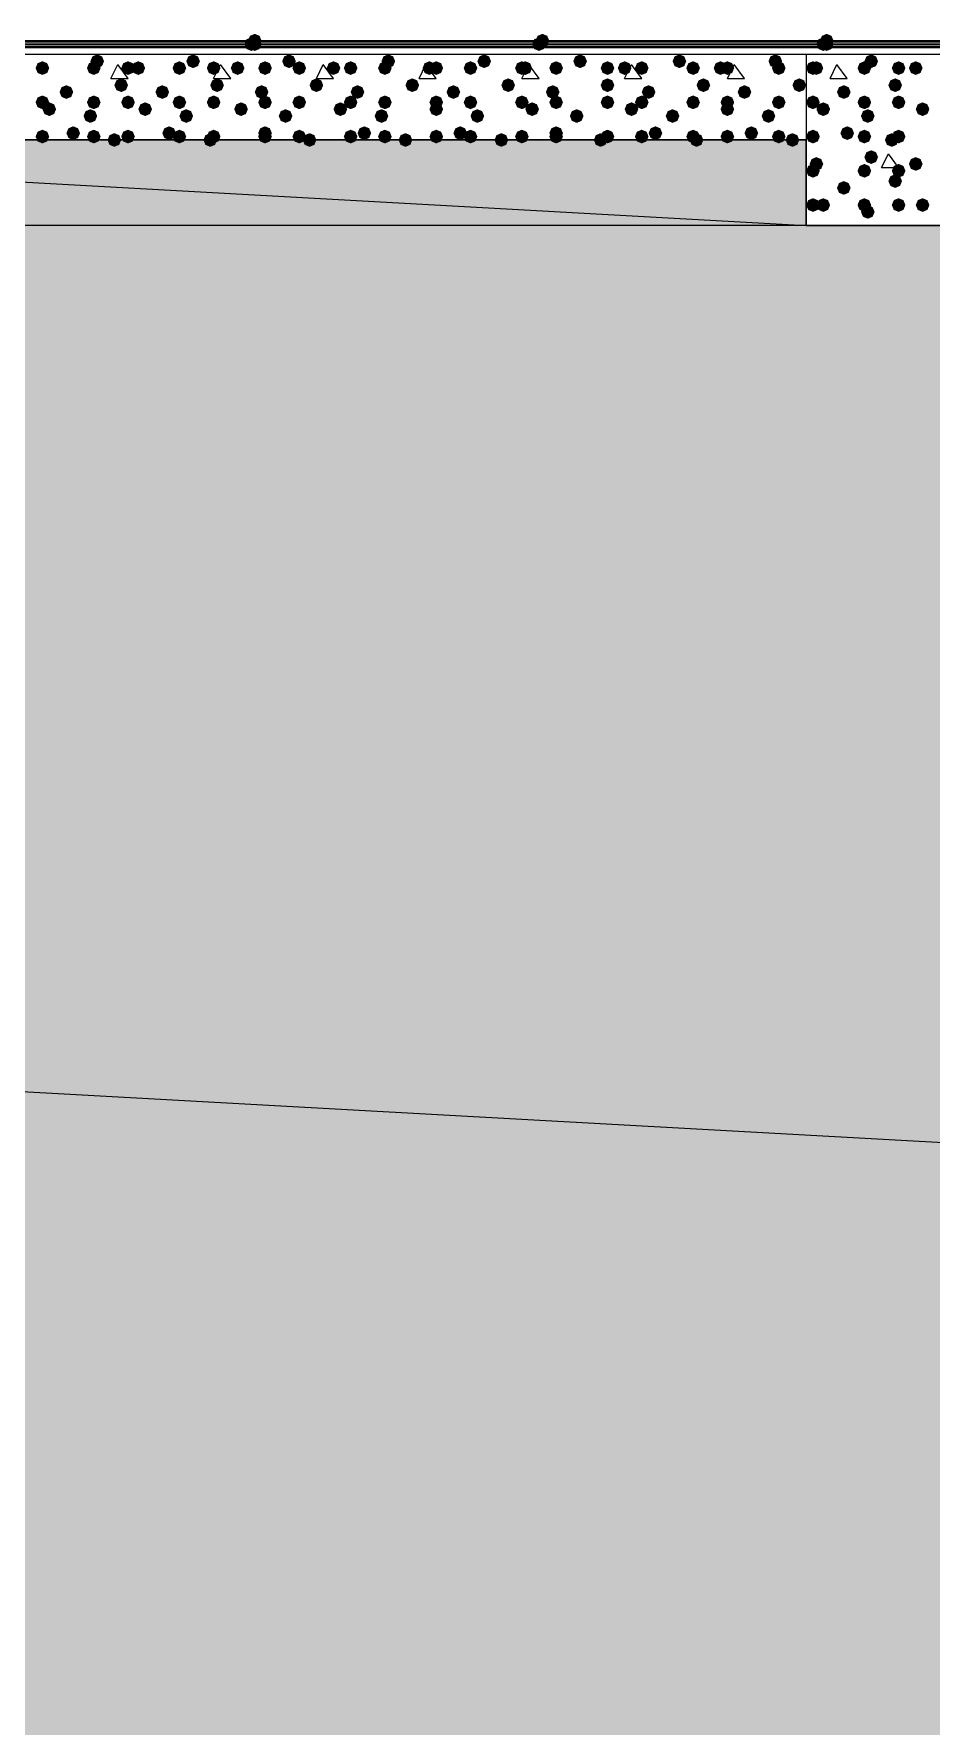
# Model space of a CAD drawing. Header units: millimetres. Extents: x 0 to 420, y 0 to 297.
# Drawn here: x 227.73 to 238.82, y 205.52 to 226.44 of the extents above; entities that cross this region are included whole.
import ezdxf

# ---------------------------------------------------------------- set-up
doc = ezdxf.new("R2010")
doc.units = ezdxf.units.MM
doc.layers.get('0').update_dxf_attribs({"linetype": 'CONTINUOUS'})

msp = doc.modelspace()

# ---------------------------------------------------------------- hatches: boundary and pattern name
at = {"true_color": 0x0000fe}
for points in [[(230.505, 226.314), (230.480129, 226.254204), (230.420333, 226.229333), (230.360538, 226.254204), (230.335667, 226.314), (230.360537, 226.373796), (230.420333, 226.398667), (230.480129, 226.373796)], [(230.505, 226.314), (230.480129, 226.254204), (230.420333, 226.229333), (230.360538, 226.254204), (230.335667, 226.314), (230.360537, 226.373796), (230.420333, 226.398667), (230.480129, 226.373796)], [(230.547333, 226.356333), (230.522462, 226.296537), (230.462667, 226.271667), (230.402871, 226.296537), (230.378, 226.356333), (230.402871, 226.416129), (230.462667, 226.441), (230.522462, 226.416129)], [(230.547333, 226.314), (230.522462, 226.254204), (230.462667, 226.229333), (230.402871, 226.254204), (230.378, 226.314), (230.402871, 226.373796), (230.462667, 226.398667), (230.522462, 226.373796)], [(234.061, 226.314), (234.036129, 226.254204), (233.976333, 226.229333), (233.916538, 226.254204), (233.891667, 226.314), (233.916537, 226.373796), (233.976333, 226.398667), (234.036129, 226.373796)], [(234.061, 226.314), (234.036129, 226.254204), (233.976333, 226.229333), (233.916538, 226.254204), (233.891667, 226.314), (233.916537, 226.373796), (233.976333, 226.398667), (234.036129, 226.373796)], [(234.061, 226.314), (234.036129, 226.254204), (233.976333, 226.229333), (233.916538, 226.254204), (233.891667, 226.314), (233.916537, 226.373796), (233.976333, 226.398667), (234.036129, 226.373796)], [(234.103333, 226.356333), (234.078463, 226.296537), (234.018667, 226.271667), (233.958871, 226.296537), (233.934, 226.356333), (233.958871, 226.416129), (234.018667, 226.441), (234.078462, 226.416129)], [(237.574667, 226.314), (237.549796, 226.254204), (237.49, 226.229333), (237.430204, 226.254204), (237.405333, 226.314), (237.430204, 226.373796), (237.49, 226.398667), (237.549796, 226.373796)], [(237.617, 226.356333), (237.592129, 226.296537), (237.532333, 226.271667), (237.472537, 226.296537), (237.447667, 226.356333), (237.472537, 226.416129), (237.532333, 226.441), (237.592129, 226.416129)], [(237.617, 226.314), (237.592129, 226.254204), (237.532333, 226.229333), (237.472537, 226.254204), (237.447667, 226.314), (237.472537, 226.373796), (237.532333, 226.398667), (237.592129, 226.373796)], [(237.617, 226.314), (237.592129, 226.254204), (237.532333, 226.229333), (237.472537, 226.254204), (237.447667, 226.314), (237.472537, 226.373796), (237.532333, 226.398667), (237.592129, 226.373796)]]:
    msp.add_hatch(color=0, dxfattribs=at).paths.add_polyline_path(points, flags=0)
at = {"true_color": 0x000007}
h = msp.add_hatch(color=0, dxfattribs=at)
h.paths.add_polyline_path([(32.342667, 226.271667), (32.342667, 226.314)], flags=0)
h.paths.add_polyline_path([(32.342667, 226.271667), (32.342667, 226.314), (380.788333, 226.271667)], flags=0)
h.paths.add_polyline_path([(32.342667, 226.314), (380.788333, 226.271667), (380.788333, 226.314)], flags=0)
at = {"true_color": 0x000008}
for points in [[(228.6, 226.102333), (228.575129, 226.042537), (228.515333, 226.017667), (228.455537, 226.042537), (228.430667, 226.102333), (228.455537, 226.162129), (228.515333, 226.187), (228.575129, 226.162129)], [(229.785333, 226.102333), (229.760462, 226.042537), (229.700667, 226.017667), (229.640871, 226.042537), (229.616, 226.102333), (229.640871, 226.162129), (229.700667, 226.187), (229.760462, 226.162129)], [(230.970667, 226.102333), (230.945796, 226.042537), (230.886, 226.017667), (230.826204, 226.042537), (230.801333, 226.102333), (230.826204, 226.162129), (230.886, 226.187), (230.945796, 226.162129)], [(232.198333, 226.102333), (232.173463, 226.042537), (232.113667, 226.017667), (232.053871, 226.042537), (232.029, 226.102333), (232.053871, 226.162129), (232.113667, 226.187), (232.173462, 226.162129)], [(233.383667, 226.102333), (233.358796, 226.042537), (233.299, 226.017667), (233.239204, 226.042537), (233.214333, 226.102333), (233.239204, 226.162129), (233.299, 226.187), (233.358796, 226.162129)], [(234.569, 226.102333), (234.544129, 226.042537), (234.484333, 226.017667), (234.424537, 226.042537), (234.399667, 226.102333), (234.424537, 226.162129), (234.484333, 226.187), (234.544129, 226.162129)], [(235.796667, 226.102333), (235.771796, 226.042537), (235.712, 226.017667), (235.652204, 226.042537), (235.627333, 226.102333), (235.652204, 226.162129), (235.712, 226.187), (235.771796, 226.162129)], [(236.982, 226.102333), (236.957129, 226.042537), (236.897333, 226.017667), (236.837538, 226.042537), (236.812667, 226.102333), (236.837537, 226.162129), (236.897333, 226.187), (236.957129, 226.162129)], [(227.922667, 226.017667), (227.897796, 225.957871), (227.838, 225.933), (227.778204, 225.957871), (227.753333, 226.017667), (227.778204, 226.077462), (227.838, 226.102333), (227.897796, 226.077463)], [(227.922667, 226.017667), (227.897796, 225.957871), (227.838, 225.933), (227.778204, 225.957871), (227.753333, 226.017667), (227.778204, 226.077462), (227.838, 226.102333), (227.897796, 226.077463)], [(228.557667, 226.017667), (228.532796, 225.957871), (228.473, 225.933), (228.413204, 225.957871), (228.388333, 226.017667), (228.413204, 226.077462), (228.473, 226.102333), (228.532796, 226.077463)], [(228.981, 226.017667), (228.956129, 225.957871), (228.896333, 225.933), (228.836538, 225.957871), (228.811667, 226.017667), (228.836537, 226.077462), (228.896333, 226.102333), (228.956129, 226.077463)], [(229.108, 226.017667), (229.083129, 225.957871), (229.023333, 225.933), (228.963538, 225.957871), (228.938667, 226.017667), (228.963537, 226.077462), (229.023333, 226.102333), (229.083129, 226.077463)], [(229.616, 226.017667), (229.591129, 225.957871), (229.531333, 225.933), (229.471538, 225.957871), (229.446667, 226.017667), (229.471537, 226.077462), (229.531333, 226.102333), (229.591129, 226.077463)], [(230.039333, 226.017667), (230.014462, 225.957871), (229.954667, 225.933), (229.894871, 225.957871), (229.87, 226.017667), (229.894871, 226.077462), (229.954667, 226.102333), (230.014462, 226.077463)], [(230.335667, 226.017667), (230.310796, 225.957871), (230.251, 225.933), (230.191204, 225.957871), (230.166333, 226.017667), (230.191204, 226.077462), (230.251, 226.102333), (230.310796, 226.077463)], [(230.674333, 226.017667), (230.649463, 225.957871), (230.589667, 225.933), (230.529871, 225.957871), (230.505, 226.017667), (230.529871, 226.077462), (230.589667, 226.102333), (230.649462, 226.077463)], [(231.097667, 226.017667), (231.072796, 225.957871), (231.013, 225.933), (230.953204, 225.957871), (230.928333, 226.017667), (230.953204, 226.077462), (231.013, 226.102333), (231.072796, 226.077463)], [(231.521, 226.017667), (231.496129, 225.957871), (231.436333, 225.933), (231.376538, 225.957871), (231.351667, 226.017667), (231.376537, 226.077462), (231.436333, 226.102333), (231.496129, 226.077463)], [(231.732667, 226.017667), (231.707796, 225.957871), (231.648, 225.933), (231.588204, 225.957871), (231.563333, 226.017667), (231.588204, 226.077462), (231.648, 226.102333), (231.707796, 226.077463)], [(232.156, 226.017667), (232.131129, 225.957871), (232.071333, 225.933), (232.011538, 225.957871), (231.986667, 226.017667), (232.011537, 226.077462), (232.071333, 226.102333), (232.131129, 226.077463)], [(232.706333, 226.017667), (232.681462, 225.957871), (232.621667, 225.933), (232.561871, 225.957871), (232.537, 226.017667), (232.561871, 226.077462), (232.621667, 226.102333), (232.681462, 226.077463)], [(232.791, 226.017667), (232.766129, 225.957871), (232.706333, 225.933), (232.646538, 225.957871), (232.621667, 226.017667), (232.646537, 226.077462), (232.706333, 226.102333), (232.766129, 226.077463)], [(233.214333, 226.017667), (233.189462, 225.957871), (233.129667, 225.933), (233.069871, 225.957871), (233.045, 226.017667), (233.069871, 226.077462), (233.129667, 226.102333), (233.189462, 226.077463)], [(233.849333, 226.017667), (233.824462, 225.957871), (233.764667, 225.933), (233.704871, 225.957871), (233.68, 226.017667), (233.704871, 226.077462), (233.764667, 226.102333), (233.824462, 226.077463)], [(233.891667, 226.017667), (233.866796, 225.957871), (233.807, 225.933), (233.747204, 225.957871), (233.722333, 226.017667), (233.747204, 226.077462), (233.807, 226.102333), (233.866796, 226.077463)], [(234.272667, 226.017667), (234.247796, 225.957871), (234.188, 225.933), (234.128204, 225.957871), (234.103333, 226.017667), (234.128204, 226.077462), (234.188, 226.102333), (234.247796, 226.077463)], [(234.907667, 226.017667), (234.882796, 225.957871), (234.823, 225.933), (234.763204, 225.957871), (234.738333, 226.017667), (234.763204, 226.077462), (234.823, 226.102333), (234.882796, 226.077463)], [(235.119333, 226.017667), (235.094462, 225.957871), (235.034667, 225.933), (234.974871, 225.957871), (234.95, 226.017667), (234.974871, 226.077462), (235.034667, 226.102333), (235.094462, 226.077463)], [(235.331, 226.017667), (235.306129, 225.957871), (235.246333, 225.933), (235.186538, 225.957871), (235.161667, 226.017667), (235.186537, 226.077462), (235.246333, 226.102333), (235.306129, 226.077463)], [(235.966, 226.017667), (235.941129, 225.957871), (235.881333, 225.933), (235.821538, 225.957871), (235.796667, 226.017667), (235.821537, 226.077462), (235.881333, 226.102333), (235.941129, 226.077463)], [(236.304667, 226.017667), (236.279796, 225.957871), (236.22, 225.933), (236.160204, 225.957871), (236.135333, 226.017667), (236.160204, 226.077462), (236.22, 226.102333), (236.279796, 226.077463)], [(236.389333, 226.017667), (236.364463, 225.957871), (236.304667, 225.933), (236.244871, 225.957871), (236.22, 226.017667), (236.244871, 226.077462), (236.304667, 226.102333), (236.364462, 226.077463)], [(237.024333, 226.017667), (236.999462, 225.957871), (236.939667, 225.933), (236.879871, 225.957871), (236.855, 226.017667), (236.879871, 226.077462), (236.939667, 226.102333), (236.999462, 226.077463)], [(228.219, 225.721333), (228.194129, 225.661537), (228.134333, 225.636667), (228.074538, 225.661537), (228.049667, 225.721333), (228.074537, 225.781129), (228.134333, 225.806), (228.194129, 225.781129)], [(228.896333, 225.806), (228.871462, 225.746204), (228.811667, 225.721333), (228.751871, 225.746204), (228.727, 225.806), (228.751871, 225.865796), (228.811667, 225.890667), (228.871462, 225.865796)], [(229.404333, 225.721333), (229.379462, 225.661537), (229.319667, 225.636667), (229.259871, 225.661537), (229.235, 225.721333), (229.259871, 225.781129), (229.319667, 225.806), (229.379462, 225.781129)], [(230.081667, 225.806), (230.056796, 225.746204), (229.997, 225.721333), (229.937204, 225.746204), (229.912333, 225.806), (229.937204, 225.865796), (229.997, 225.890667), (230.056796, 225.865796)], [(230.632, 225.721333), (230.607129, 225.661537), (230.547333, 225.636667), (230.487537, 225.661537), (230.462667, 225.721333), (230.487537, 225.781129), (230.547333, 225.806), (230.607129, 225.781129)], [(231.309333, 225.806), (231.284463, 225.746204), (231.224667, 225.721333), (231.164871, 225.746204), (231.14, 225.806), (231.164871, 225.865796), (231.224667, 225.890667), (231.284462, 225.865796)], [(231.817333, 225.721333), (231.792463, 225.661537), (231.732667, 225.636667), (231.672871, 225.661537), (231.648, 225.721333), (231.672871, 225.781129), (231.732667, 225.806), (231.792462, 225.781129)], [(232.494667, 225.806), (232.469796, 225.746204), (232.41, 225.721333), (232.350204, 225.746204), (232.325333, 225.806), (232.350204, 225.865796), (232.41, 225.890667), (232.469796, 225.865796)], [(233.002667, 225.721333), (232.977796, 225.661537), (232.918, 225.636667), (232.858204, 225.661537), (232.833333, 225.721333), (232.858204, 225.781129), (232.918, 225.806), (232.977796, 225.781129)], [(233.68, 225.806), (233.655129, 225.746204), (233.595333, 225.721333), (233.535538, 225.746204), (233.510667, 225.806), (233.535537, 225.865796), (233.595333, 225.890667), (233.655129, 225.865796)], [(234.230333, 225.721333), (234.205462, 225.661537), (234.145667, 225.636667), (234.085871, 225.661537), (234.061, 225.721333), (234.085871, 225.781129), (234.145667, 225.806), (234.205462, 225.781129)], [(234.907667, 225.806), (234.882796, 225.746204), (234.823, 225.721333), (234.763204, 225.746204), (234.738333, 225.806), (234.763204, 225.865796), (234.823, 225.890667), (234.882796, 225.865796)], [(235.415667, 225.721333), (235.390796, 225.661537), (235.331, 225.636667), (235.271204, 225.661537), (235.246333, 225.721333), (235.271204, 225.781129), (235.331, 225.806), (235.390796, 225.781129)], [(236.093, 225.806), (236.068129, 225.746204), (236.008333, 225.721333), (235.948537, 225.746204), (235.923667, 225.806), (235.948537, 225.865796), (236.008333, 225.890667), (236.068129, 225.865796)], [(236.601, 225.721333), (236.576129, 225.661537), (236.516333, 225.636667), (236.456538, 225.661537), (236.431667, 225.721333), (236.456537, 225.781129), (236.516333, 225.806), (236.576129, 225.781129)], [(237.278333, 225.806), (237.253462, 225.746204), (237.193667, 225.721333), (237.133871, 225.746204), (237.109, 225.806), (237.133871, 225.865796), (237.193667, 225.890667), (237.253462, 225.865796)], [(227.922667, 225.594333), (227.897796, 225.534538), (227.838, 225.509667), (227.778204, 225.534538), (227.753333, 225.594333), (227.778204, 225.654129), (227.838, 225.679), (227.897796, 225.654129)], [(228.007333, 225.509667), (227.982463, 225.449871), (227.922667, 225.425), (227.862871, 225.449871), (227.838, 225.509667), (227.862871, 225.569462), (227.922667, 225.594333), (227.982462, 225.569463)], [(228.557667, 225.594333), (228.532796, 225.534538), (228.473, 225.509667), (228.413204, 225.534538), (228.388333, 225.594333), (228.413204, 225.654129), (228.473, 225.679), (228.532796, 225.654129)], [(228.981, 225.594333), (228.956129, 225.534538), (228.896333, 225.509667), (228.836538, 225.534538), (228.811667, 225.594333), (228.836537, 225.654129), (228.896333, 225.679), (228.956129, 225.654129)], [(229.192667, 225.509667), (229.167796, 225.449871), (229.108, 225.425), (229.048204, 225.449871), (229.023333, 225.509667), (229.048204, 225.569462), (229.108, 225.594333), (229.167796, 225.569463)], [(229.616, 225.594333), (229.591129, 225.534538), (229.531333, 225.509667), (229.471538, 225.534538), (229.446667, 225.594333), (229.471537, 225.654129), (229.531333, 225.679), (229.591129, 225.654129)], [(230.039333, 225.594333), (230.014462, 225.534538), (229.954667, 225.509667), (229.894871, 225.534538), (229.87, 225.594333), (229.894871, 225.654129), (229.954667, 225.679), (230.014462, 225.654129)], [(230.378, 225.509667), (230.353129, 225.449871), (230.293333, 225.425), (230.233538, 225.449871), (230.208667, 225.509667), (230.233537, 225.569462), (230.293333, 225.594333), (230.353129, 225.569463)], [(230.674333, 225.594333), (230.649463, 225.534538), (230.589667, 225.509667), (230.529871, 225.534538), (230.505, 225.594333), (230.529871, 225.654129), (230.589667, 225.679), (230.649462, 225.654129)], [(231.097667, 225.594333), (231.072796, 225.534538), (231.013, 225.509667), (230.953204, 225.534538), (230.928333, 225.594333), (230.953204, 225.654129), (231.013, 225.679), (231.072796, 225.654129)], [(231.605667, 225.509667), (231.580796, 225.449871), (231.521, 225.425), (231.461204, 225.449871), (231.436333, 225.509667), (231.461204, 225.569462), (231.521, 225.594333), (231.580796, 225.569463)], [(231.732667, 225.594333), (231.707796, 225.534538), (231.648, 225.509667), (231.588204, 225.534538), (231.563333, 225.594333), (231.588204, 225.654129), (231.648, 225.679), (231.707796, 225.654129)], [(232.156, 225.594333), (232.131129, 225.534538), (232.071333, 225.509667), (232.011538, 225.534538), (231.986667, 225.594333), (232.011537, 225.654129), (232.071333, 225.679), (232.131129, 225.654129)], [(232.791, 225.594333), (232.766129, 225.534538), (232.706333, 225.509667), (232.646538, 225.534538), (232.621667, 225.594333), (232.646537, 225.654129), (232.706333, 225.679), (232.766129, 225.654129)], [(232.791, 225.509667), (232.766129, 225.449871), (232.706333, 225.425), (232.646538, 225.449871), (232.621667, 225.509667), (232.646537, 225.569462), (232.706333, 225.594333), (232.766129, 225.569463)], [(233.214333, 225.594333), (233.189462, 225.534538), (233.129667, 225.509667), (233.069871, 225.534538), (233.045, 225.594333), (233.069871, 225.654129), (233.129667, 225.679), (233.189462, 225.654129)], [(233.849333, 225.594333), (233.824462, 225.534538), (233.764667, 225.509667), (233.704871, 225.534538), (233.68, 225.594333), (233.704871, 225.654129), (233.764667, 225.679), (233.824462, 225.654129)], [(233.976333, 225.509667), (233.951462, 225.449871), (233.891667, 225.425), (233.831871, 225.449871), (233.807, 225.509667), (233.831871, 225.569462), (233.891667, 225.594333), (233.951462, 225.569463)], [(234.272667, 225.594333), (234.247796, 225.534538), (234.188, 225.509667), (234.128204, 225.534538), (234.103333, 225.594333), (234.128204, 225.654129), (234.188, 225.679), (234.247796, 225.654129)], [(234.907667, 225.594333), (234.882796, 225.534538), (234.823, 225.509667), (234.763204, 225.534538), (234.738333, 225.594333), (234.763204, 225.654129), (234.823, 225.679), (234.882796, 225.654129)], [(235.204, 225.509667), (235.179129, 225.449871), (235.119333, 225.425), (235.059538, 225.449871), (235.034667, 225.509667), (235.059537, 225.569462), (235.119333, 225.594333), (235.179129, 225.569463)], [(235.331, 225.594333), (235.306129, 225.534538), (235.246333, 225.509667), (235.186538, 225.534538), (235.161667, 225.594333), (235.186537, 225.654129), (235.246333, 225.679), (235.306129, 225.654129)], [(235.966, 225.594333), (235.941129, 225.534538), (235.881333, 225.509667), (235.821538, 225.534538), (235.796667, 225.594333), (235.821537, 225.654129), (235.881333, 225.679), (235.941129, 225.654129)], [(236.389333, 225.594333), (236.364463, 225.534538), (236.304667, 225.509667), (236.244871, 225.534538), (236.22, 225.594333), (236.244871, 225.654129), (236.304667, 225.679), (236.364462, 225.654129)], [(236.389333, 225.509667), (236.364463, 225.449871), (236.304667, 225.425), (236.244871, 225.449871), (236.22, 225.509667), (236.244871, 225.569462), (236.304667, 225.594333), (236.364462, 225.569463)], [(237.024333, 225.594333), (236.999462, 225.534538), (236.939667, 225.509667), (236.879871, 225.534538), (236.855, 225.594333), (236.879871, 225.654129), (236.939667, 225.679), (236.999462, 225.654129)], [(228.515333, 225.425), (228.490462, 225.365204), (228.430667, 225.340333), (228.370871, 225.365204), (228.346, 225.425), (228.370871, 225.484796), (228.430667, 225.509667), (228.490462, 225.484796)], [(229.700667, 225.425), (229.675796, 225.365204), (229.616, 225.340333), (229.556204, 225.365204), (229.531333, 225.425), (229.556204, 225.484796), (229.616, 225.509667), (229.675796, 225.484796)], [(230.928333, 225.425), (230.903462, 225.365204), (230.843667, 225.340333), (230.783871, 225.365204), (230.759, 225.425), (230.783871, 225.484796), (230.843667, 225.509667), (230.903462, 225.484796)], [(232.113667, 225.425), (232.088796, 225.365204), (232.029, 225.340333), (231.969204, 225.365204), (231.944333, 225.425), (231.969204, 225.484796), (232.029, 225.509667), (232.088796, 225.484796)], [(233.299, 225.425), (233.274129, 225.365204), (233.214333, 225.340333), (233.154538, 225.365204), (233.129667, 225.425), (233.154537, 225.484796), (233.214333, 225.509667), (233.274129, 225.484796)], [(234.526667, 225.425), (234.501796, 225.365204), (234.442, 225.340333), (234.382204, 225.365204), (234.357333, 225.425), (234.382204, 225.484796), (234.442, 225.509667), (234.501796, 225.484796)], [(235.712, 225.425), (235.687129, 225.365204), (235.627333, 225.340333), (235.567537, 225.365204), (235.542667, 225.425), (235.567537, 225.484796), (235.627333, 225.509667), (235.687129, 225.484796)], [(236.897333, 225.425), (236.872462, 225.365204), (236.812667, 225.340333), (236.752871, 225.365204), (236.728, 225.425), (236.752871, 225.484796), (236.812667, 225.509667), (236.872462, 225.484796)], [(227.922667, 225.171), (227.897796, 225.111204), (227.838, 225.086333), (227.778204, 225.111204), (227.753333, 225.171), (227.778204, 225.230796), (227.838, 225.255667), (227.897796, 225.230796)], [(228.303667, 225.213333), (228.278796, 225.153537), (228.219, 225.128667), (228.159204, 225.153537), (228.134333, 225.213333), (228.159204, 225.273129), (228.219, 225.298), (228.278796, 225.273129)], [(228.557667, 225.171), (228.532796, 225.111204), (228.473, 225.086333), (228.413204, 225.111204), (228.388333, 225.171), (228.413204, 225.230796), (228.473, 225.255667), (228.532796, 225.230796)], [(228.811667, 225.128667), (228.786796, 225.068871), (228.727, 225.044), (228.667204, 225.068871), (228.642333, 225.128667), (228.667204, 225.188462), (228.727, 225.213333), (228.786796, 225.188463)], [(228.981, 225.171), (228.956129, 225.111204), (228.896333, 225.086333), (228.836538, 225.111204), (228.811667, 225.171), (228.836537, 225.230796), (228.896333, 225.255667), (228.956129, 225.230796)], [(229.489, 225.213333), (229.464129, 225.153537), (229.404333, 225.128667), (229.344538, 225.153537), (229.319667, 225.213333), (229.344537, 225.273129), (229.404333, 225.298), (229.464129, 225.273129)], [(229.616, 225.171), (229.591129, 225.111204), (229.531333, 225.086333), (229.471538, 225.111204), (229.446667, 225.171), (229.471537, 225.230796), (229.531333, 225.255667), (229.591129, 225.230796)], [(229.997, 225.128667), (229.972129, 225.068871), (229.912333, 225.044), (229.852537, 225.068871), (229.827667, 225.128667), (229.852537, 225.188462), (229.912333, 225.213333), (229.972129, 225.188463)], [(230.039333, 225.171), (230.014462, 225.111204), (229.954667, 225.086333), (229.894871, 225.111204), (229.87, 225.171), (229.894871, 225.230796), (229.954667, 225.255667), (230.014462, 225.230796)], [(230.674333, 225.213333), (230.649463, 225.153537), (230.589667, 225.128667), (230.529871, 225.153537), (230.505, 225.213333), (230.529871, 225.273129), (230.589667, 225.298), (230.649462, 225.273129)], [(230.674333, 225.171), (230.649463, 225.111204), (230.589667, 225.086333), (230.529871, 225.111204), (230.505, 225.171), (230.529871, 225.230796), (230.589667, 225.255667), (230.649462, 225.230796)], [(231.097667, 225.171), (231.072796, 225.111204), (231.013, 225.086333), (230.953204, 225.111204), (230.928333, 225.171), (230.953204, 225.230796), (231.013, 225.255667), (231.072796, 225.230796)], [(231.224667, 225.128667), (231.199796, 225.068871), (231.14, 225.044), (231.080204, 225.068871), (231.055333, 225.128667), (231.080204, 225.188462), (231.14, 225.213333), (231.199796, 225.188463)], [(231.732667, 225.171), (231.707796, 225.111204), (231.648, 225.086333), (231.588204, 225.111204), (231.563333, 225.171), (231.588204, 225.230796), (231.648, 225.255667), (231.707796, 225.230796)], [(231.902, 225.213333), (231.877129, 225.153537), (231.817333, 225.128667), (231.757537, 225.153537), (231.732667, 225.213333), (231.757537, 225.273129), (231.817333, 225.298), (231.877129, 225.273129)], [(232.156, 225.171), (232.131129, 225.111204), (232.071333, 225.086333), (232.011538, 225.111204), (231.986667, 225.171), (232.011537, 225.230796), (232.071333, 225.255667), (232.131129, 225.230796)], [(232.41, 225.128667), (232.385129, 225.068871), (232.325333, 225.044), (232.265537, 225.068871), (232.240667, 225.128667), (232.265537, 225.188462), (232.325333, 225.213333), (232.385129, 225.188463)], [(232.791, 225.171), (232.766129, 225.111204), (232.706333, 225.086333), (232.646538, 225.111204), (232.621667, 225.171), (232.646537, 225.230796), (232.706333, 225.255667), (232.766129, 225.230796)], [(233.087333, 225.213333), (233.062462, 225.153537), (233.002667, 225.128667), (232.942871, 225.153537), (232.918, 225.213333), (232.942871, 225.273129), (233.002667, 225.298), (233.062462, 225.273129)], [(233.214333, 225.171), (233.189462, 225.111204), (233.129667, 225.086333), (233.069871, 225.111204), (233.045, 225.171), (233.069871, 225.230796), (233.129667, 225.255667), (233.189462, 225.230796)], [(233.595333, 225.128667), (233.570462, 225.068871), (233.510667, 225.044), (233.450871, 225.068871), (233.426, 225.128667), (233.450871, 225.188462), (233.510667, 225.213333), (233.570462, 225.188463)], [(233.849333, 225.171), (233.824462, 225.111204), (233.764667, 225.086333), (233.704871, 225.111204), (233.68, 225.171), (233.704871, 225.230796), (233.764667, 225.255667), (233.824462, 225.230796)], [(234.272667, 225.213333), (234.247796, 225.153537), (234.188, 225.128667), (234.128204, 225.153537), (234.103333, 225.213333), (234.128204, 225.273129), (234.188, 225.298), (234.247796, 225.273129)], [(234.272667, 225.171), (234.247796, 225.111204), (234.188, 225.086333), (234.128204, 225.111204), (234.103333, 225.171), (234.128204, 225.230796), (234.188, 225.255667), (234.247796, 225.230796)], [(234.823, 225.128667), (234.798129, 225.068871), (234.738333, 225.044), (234.678538, 225.068871), (234.653667, 225.128667), (234.678537, 225.188462), (234.738333, 225.213333), (234.798129, 225.188463)], [(234.907667, 225.171), (234.882796, 225.111204), (234.823, 225.086333), (234.763204, 225.111204), (234.738333, 225.171), (234.763204, 225.230796), (234.823, 225.255667), (234.882796, 225.230796)], [(235.331, 225.171), (235.306129, 225.111204), (235.246333, 225.086333), (235.186538, 225.111204), (235.161667, 225.171), (235.186537, 225.230796), (235.246333, 225.255667), (235.306129, 225.230796)], [(235.500333, 225.213333), (235.475462, 225.153537), (235.415667, 225.128667), (235.355871, 225.153537), (235.331, 225.213333), (235.355871, 225.273129), (235.415667, 225.298), (235.475462, 225.273129)], [(235.966, 225.171), (235.941129, 225.111204), (235.881333, 225.086333), (235.821538, 225.111204), (235.796667, 225.171), (235.821537, 225.230796), (235.881333, 225.255667), (235.941129, 225.230796)], [(236.008333, 225.128667), (235.983462, 225.068871), (235.923667, 225.044), (235.863871, 225.068871), (235.839, 225.128667), (235.863871, 225.188462), (235.923667, 225.213333), (235.983462, 225.188463)], [(236.389333, 225.171), (236.364463, 225.111204), (236.304667, 225.086333), (236.244871, 225.111204), (236.22, 225.171), (236.244871, 225.230796), (236.304667, 225.255667), (236.364462, 225.230796)], [(236.685667, 225.213333), (236.660796, 225.153537), (236.601, 225.128667), (236.541204, 225.153537), (236.516333, 225.213333), (236.541204, 225.273129), (236.601, 225.298), (236.660796, 225.273129)], [(237.024333, 225.171), (236.999462, 225.111204), (236.939667, 225.086333), (236.879871, 225.111204), (236.855, 225.171), (236.879871, 225.230796), (236.939667, 225.255667), (236.999462, 225.230796)], [(237.193667, 225.128667), (237.168796, 225.068871), (237.109, 225.044), (237.049204, 225.068871), (237.024333, 225.128667), (237.049204, 225.188462), (237.109, 225.213333), (237.168796, 225.188463)]]:
    msp.add_hatch(color=0, dxfattribs=at).paths.add_polyline_path(points, flags=0)
at = {"true_color": 0x000007}
for points in [[(238.167333, 226.102333), (238.142462, 226.042537), (238.082667, 226.017667), (238.022871, 226.042537), (237.998, 226.102333), (238.022871, 226.162129), (238.082667, 226.187), (238.142462, 226.162129)], [(237.447667, 226.017667), (237.422796, 225.957871), (237.363, 225.933), (237.303204, 225.957871), (237.278333, 226.017667), (237.303204, 226.077462), (237.363, 226.102333), (237.422796, 226.077463)], [(237.49, 226.017667), (237.465129, 225.957871), (237.405333, 225.933), (237.345538, 225.957871), (237.320667, 226.017667), (237.345537, 226.077462), (237.405333, 226.102333), (237.465129, 226.077463)], [(238.082667, 226.017667), (238.057796, 225.957871), (237.998, 225.933), (237.938204, 225.957871), (237.913333, 226.017667), (237.938204, 226.077462), (237.998, 226.102333), (238.057796, 226.077463)], [(238.506, 226.017667), (238.481129, 225.957871), (238.421333, 225.933), (238.361538, 225.957871), (238.336667, 226.017667), (238.361537, 226.077462), (238.421333, 226.102333), (238.481129, 226.077463)], [(238.717667, 226.017667), (238.692796, 225.957871), (238.633, 225.933), (238.573204, 225.957871), (238.548333, 226.017667), (238.573204, 226.077462), (238.633, 226.102333), (238.692796, 226.077463)], [(237.828667, 225.721333), (237.803796, 225.661537), (237.744, 225.636667), (237.684204, 225.661537), (237.659333, 225.721333), (237.684204, 225.781129), (237.744, 225.806), (237.803796, 225.781129)], [(238.463667, 225.806), (238.438796, 225.746204), (238.379, 225.721333), (238.319204, 225.746204), (238.294333, 225.806), (238.319204, 225.865796), (238.379, 225.890667), (238.438796, 225.865796)], [(237.447667, 225.594333), (237.422796, 225.534538), (237.363, 225.509667), (237.303204, 225.534538), (237.278333, 225.594333), (237.303204, 225.654129), (237.363, 225.679), (237.422796, 225.654129)], [(237.574667, 225.509667), (237.549796, 225.449871), (237.49, 225.425), (237.430204, 225.449871), (237.405333, 225.509667), (237.430204, 225.569462), (237.49, 225.594333), (237.549796, 225.569463)], [(238.082667, 225.594333), (238.057796, 225.534538), (237.998, 225.509667), (237.938204, 225.534538), (237.913333, 225.594333), (237.938204, 225.654129), (237.998, 225.679), (238.057796, 225.654129)], [(238.506, 225.594333), (238.481129, 225.534538), (238.421333, 225.509667), (238.361538, 225.534538), (238.336667, 225.594333), (238.361537, 225.654129), (238.421333, 225.679), (238.481129, 225.654129)], [(238.802333, 225.509667), (238.777462, 225.449871), (238.717667, 225.425), (238.657871, 225.449871), (238.633, 225.509667), (238.657871, 225.569462), (238.717667, 225.594333), (238.777462, 225.569463)], [(238.125, 225.425), (238.100129, 225.365204), (238.040333, 225.340333), (237.980538, 225.365204), (237.955667, 225.425), (237.980537, 225.484796), (238.040333, 225.509667), (238.100129, 225.484796)], [(237.447667, 225.171), (237.422796, 225.111204), (237.363, 225.086333), (237.303204, 225.111204), (237.278333, 225.171), (237.303204, 225.230796), (237.363, 225.255667), (237.422796, 225.230796)], [(237.871, 225.213333), (237.846129, 225.153537), (237.786333, 225.128667), (237.726538, 225.153537), (237.701667, 225.213333), (237.726537, 225.273129), (237.786333, 225.298), (237.846129, 225.273129)], [(238.082667, 225.171), (238.057796, 225.111204), (237.998, 225.086333), (237.938204, 225.111204), (237.913333, 225.171), (237.938204, 225.230796), (237.998, 225.255667), (238.057796, 225.230796)], [(238.421333, 225.128667), (238.396462, 225.068871), (238.336667, 225.044), (238.276871, 225.068871), (238.252, 225.128667), (238.276871, 225.188462), (238.336667, 225.213333), (238.396462, 225.188463)], [(238.506, 225.171), (238.481129, 225.111204), (238.421333, 225.086333), (238.361538, 225.111204), (238.336667, 225.171), (238.361537, 225.230796), (238.421333, 225.255667), (238.481129, 225.230796)], [(237.49, 224.832333), (237.465129, 224.772537), (237.405333, 224.747667), (237.345538, 224.772537), (237.320667, 224.832333), (237.345537, 224.892129), (237.405333, 224.917), (237.465129, 224.892129)], [(238.167333, 224.917), (238.142462, 224.857204), (238.082667, 224.832333), (238.022871, 224.857204), (237.998, 224.917), (238.022871, 224.976796), (238.082667, 225.001667), (238.142462, 224.976796)], [(238.717667, 224.832333), (238.692796, 224.772537), (238.633, 224.747667), (238.573204, 224.772537), (238.548333, 224.832333), (238.573204, 224.892129), (238.633, 224.917), (238.692796, 224.892129)], [(237.447667, 224.747667), (237.422796, 224.687871), (237.363, 224.663), (237.303204, 224.687871), (237.278333, 224.747667), (237.303204, 224.807462), (237.363, 224.832333), (237.422796, 224.807463)], [(238.082667, 224.747667), (238.057796, 224.687871), (237.998, 224.663), (237.938204, 224.687871), (237.913333, 224.747667), (237.938204, 224.807462), (237.998, 224.832333), (238.057796, 224.807463)], [(238.463667, 224.620667), (238.438796, 224.560871), (238.379, 224.536), (238.319204, 224.560871), (238.294333, 224.620667), (238.319204, 224.680462), (238.379, 224.705333), (238.438796, 224.680463)], [(238.506, 224.747667), (238.481129, 224.687871), (238.421333, 224.663), (238.361538, 224.687871), (238.336667, 224.747667), (238.361537, 224.807462), (238.421333, 224.832333), (238.481129, 224.807463)], [(237.828667, 224.536), (237.803796, 224.476204), (237.744, 224.451333), (237.684204, 224.476204), (237.659333, 224.536), (237.684204, 224.595796), (237.744, 224.620667), (237.803796, 224.595796)], [(237.447667, 224.324333), (237.422796, 224.264537), (237.363, 224.239667), (237.303204, 224.264537), (237.278333, 224.324333), (237.303204, 224.384129), (237.363, 224.409), (237.422796, 224.384129)], [(237.574667, 224.324333), (237.549796, 224.264537), (237.49, 224.239667), (237.430204, 224.264537), (237.405333, 224.324333), (237.430204, 224.384129), (237.49, 224.409), (237.549796, 224.384129)], [(238.082667, 224.324333), (238.057796, 224.264537), (237.998, 224.239667), (237.938204, 224.264537), (237.913333, 224.324333), (237.938204, 224.384129), (237.998, 224.409), (238.057796, 224.384129)], [(238.125, 224.239667), (238.100129, 224.179871), (238.040333, 224.155), (237.980538, 224.179871), (237.955667, 224.239667), (237.980537, 224.299462), (238.040333, 224.324333), (238.100129, 224.299463)], [(238.506, 224.324333), (238.481129, 224.264537), (238.421333, 224.239667), (238.361538, 224.264537), (238.336667, 224.324333), (238.361537, 224.384129), (238.421333, 224.409), (238.481129, 224.384129)], [(238.802333, 224.324333), (238.777462, 224.264537), (238.717667, 224.239667), (238.657871, 224.264537), (238.633, 224.324333), (238.657871, 224.384129), (238.717667, 224.409), (238.777462, 224.384129)]]:
    msp.add_hatch(color=0, dxfattribs=at).paths.add_polyline_path(points, flags=0)
at = {"true_color": 0x000008}
h = msp.add_hatch(color=0, dxfattribs=at)
h.paths.add_polyline_path([(237.278333, 225.128667), (218.228333, 225.128667), (237.278333, 224.070333)], flags=0)
h.paths.add_polyline_path([(218.228333, 225.128667), (237.278333, 224.070333), (218.228333, 224.070333)], flags=0)
h = msp.add_hatch(color=0, dxfattribs=at)
h.paths.add_polyline_path([(379.603, 224.070333), (33.528, 224.070333), (379.603, 204.978)], flags=0)
h.paths.add_polyline_path([(33.528, 224.070333), (379.603, 204.978), (33.528, 204.978)], flags=0)

# ---------------------------------------------------------------- linework, layer by layer
at = {"color": 0, "true_color": 0x000007}
for points in [[(32.300333, 226.356333), (380.788333, 226.356333), (32.300333, 226.314), (380.788333, 226.314)], [(380.788333, 226.356333), (32.300333, 226.356333), (32.300333, 226.314)], [(380.788333, 226.314), (32.342667, 226.314), (32.300333, 226.314)], [(32.342667, 226.314), (380.788333, 226.314)], [(32.342667, 226.271667), (380.788333, 226.271667)], [(237.278333, 226.187), (218.228333, 226.187)], [(237.574667, 225.890667), (237.659333, 226.06)], [(237.786333, 225.890667), (237.659333, 226.06)], [(237.574667, 225.890667), (237.786333, 225.890667)], [(218.228333, 225.128667), (237.278333, 225.128667)], [(238.209667, 224.79), (238.294333, 224.959333)], [(238.421333, 224.79), (238.294333, 224.959333)], [(238.209667, 224.79), (238.421333, 224.79)]]:
    msp.add_lwpolyline(points, dxfattribs=at)
for points in [[(32.342667, 226.314), (380.788333, 226.314)], [(32.342667, 226.271667), (32.342667, 226.314), (380.788333, 226.271667)], [(32.342667, 226.314), (380.788333, 226.271667), (380.788333, 226.314)], [(237.278333, 226.187), (237.278333, 224.070333), (239.395, 224.070333), (239.395, 226.187)]]:
    msp.add_lwpolyline(points, close=True, dxfattribs=at)
at = {"color": 0, "true_color": 0x000008}
for points in [[(228.684667, 225.890667), (228.769333, 226.06)], [(228.896333, 225.890667), (228.769333, 226.06)], [(229.954667, 225.890667), (230.039333, 226.06)], [(230.166333, 225.890667), (230.039333, 226.06)], [(231.224667, 225.890667), (231.309333, 226.06)], [(231.436333, 225.890667), (231.309333, 226.06)], [(232.494667, 225.890667), (232.579333, 226.06)], [(232.706333, 225.890667), (232.579333, 226.06)], [(233.764667, 225.890667), (233.849333, 226.06)], [(233.976333, 225.890667), (233.849333, 226.06)], [(235.034667, 225.890667), (235.119333, 226.06)], [(235.246333, 225.890667), (235.119333, 226.06)], [(236.304667, 225.890667), (236.389333, 226.06)], [(236.516333, 225.890667), (236.389333, 226.06)], [(228.684667, 225.890667), (228.896333, 225.890667)], [(229.954667, 225.890667), (230.166333, 225.890667)], [(231.224667, 225.890667), (231.436333, 225.890667)], [(232.494667, 225.890667), (232.706333, 225.890667)], [(233.764667, 225.890667), (233.976333, 225.890667)], [(235.034667, 225.890667), (235.246333, 225.890667)], [(236.304667, 225.890667), (236.516333, 225.890667)]]:
    msp.add_lwpolyline(points, dxfattribs=at)
for points in [[(237.278333, 225.128667), (218.228333, 225.128667), (237.278333, 224.070333)], [(218.228333, 225.128667), (237.278333, 224.070333), (218.228333, 224.070333)], [(379.603, 224.070333), (33.528, 224.070333), (379.603, 204.978)], [(33.528, 224.070333), (379.603, 204.978), (33.528, 204.978)]]:
    msp.add_lwpolyline(points, close=True, dxfattribs=at)

doc.saveas('drawing.dxf')
